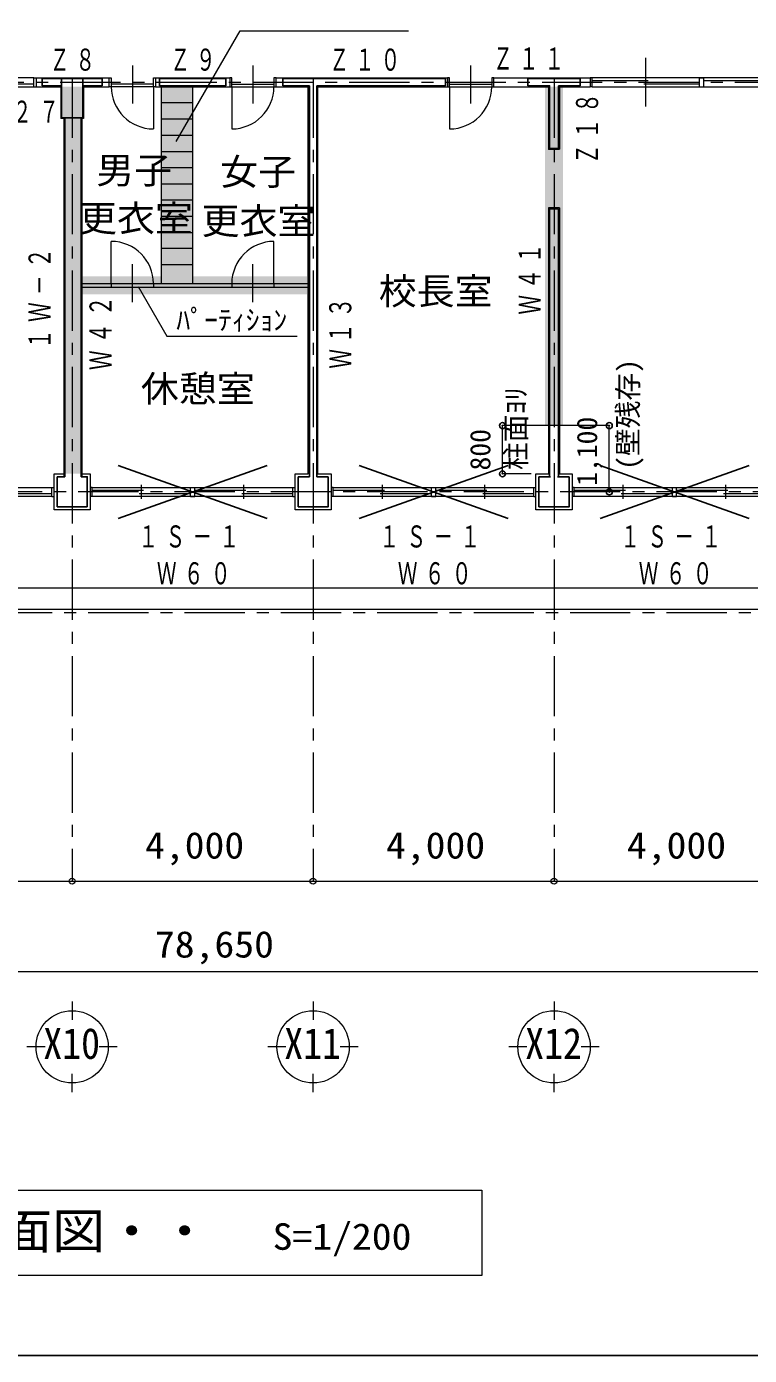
# Model space of a CAD drawing. Units: millimetres at full size, sheet at 1:200; details may follow other scales. Extents: x -55340 to 55340, y -38040 to 38040.
# Drawn here: x -7730 to 4270, y 2000 to 24057 of the extents above; entities that cross this region are included whole.
import ezdxf
from ezdxf.enums import TextEntityAlignment as Align

# ---------------------------------------------------------------- set-up
doc = ezdxf.new("R2010")
doc.units = ezdxf.units.MM
doc.header["$LTSCALE"] = 200
doc.header["$PDMODE"] = 32
doc.header["$PDSIZE"] = 100
doc.linetypes.add('CHAIN1', pattern=[8, 5, -1, 1, -1])
for name, color, linetype, lineweight in [('0-0_補助線', 4, 'Continuous', 9), ('0-1_通り芯', 3, 'Continuous', 18), ('0-2_躯体', 3, 'Continuous', 18), ('0-4_仕上', 4, 'Continuous', 9), ('0-5_建具(ｻｯｼ)', 3, 'Continuous', 18), ('0-6_建具(内部)', 3, 'Continuous', 18), ('0-7_間仕切1', 4, 'Continuous', 9), ('0-9_家具・設備', 4, 'Continuous', 9), ('0-A_寸法', 6, 'Continuous', 9), ('0-B_文字', 2, 'Continuous', 9), ('0-F_予備', 4, 'Continuous', 9), ('2-0_補助線', 2, 'Continuous', 25), ('2-2_躯体', 2, 'Continuous', 25), ('3-A_寸法', 2, 'Continuous', 25), ('3-C_ハッチ', 211, 'Continuous', 25)]:
    doc.layers.add(name, color=color, linetype=linetype, lineweight=lineweight)
doc.layers.add('2-3_外壁', color=2, linetype='Continuous')
doc.layers.add('3-D_予備', color=91, linetype='Continuous')
doc.styles.add('ＭＳ ゴシック', font='')
doc.styles.get('ＭＳ ゴシック').set_extended_font_data('MS Gothic')

msp = doc.modelspace()

# ---------------------------------------------------------------- linework, layer by layer
at = {"layer": '0-0_補助線'}
for p, q in [((-358.6, 23410.8), (-358.6, 22782.2)), ((-708.6, 23058.7), (-708.6, 22358.7))]:
    msp.add_line(p, q, dxfattribs=at)
at = {"layer": '0-0_補助線', "color": 3, "lineweight": 18}
for p, q in [((2551.4, 22728.7), (2551.4, 23535.7)), ((-7573.6, 23208.7), (-7573.6, 23058.7)), ((-7573.6, 23208.7), (-6358.6, 23208.7)), ((-3588.6, 23208.7), (-743.6, 23208.7)), ((26.4, 23208.7), (1626.4, 23208.7)), ((1661.4, 23208.7), (1626.4, 23208.7)), ((1626.4, 23208.7), (1626.4, 23058.7)), ((1661.4, 23058.7), (1661.4, 23208.7)), ((3511.4, 23058.7), (3511.4, 23208.7)), ((-8521.1, 23108), (-7608.6, 23108)), ((-7608.6, 23058.7), (-7573.6, 23058.7)), ((-7573.6, 23058.7), (-7163.6, 23058.7)), ((-6783.6, 23058.7), (-6358.6, 23058.7)), ((-3588.6, 23058.7), (-3053.6, 23058.7)), ((-2893.6, 23058.7), (-743.6, 23058.7)), ((-708.6, 23101.5), (-8.6, 23101.5)), ((26.4, 23058.7), (936.4, 23058.7)), ((936.4, 23058.7), (936.4, 22018.7)), ((1116.4, 23058.7), (1626.4, 23058.7)), ((1116.4, 23058.7), (1116.4, 22020.2)), ((1661.4, 23058.7), (1626.4, 23058.7)), ((1661.4, 23159.4), (2586.4, 23159.4)), ((2516.4, 23108), (3441.4, 23108)), ((3441.4, 23058.7), (3511.4, 23058.7)), ((3511.4, 23159.4), (4436.4, 23159.4)), ((936.4, 21048.7), (936.4, 16633.7)), ((1116.4, 21048.7), (1116.4, 16633.7)), ((-7273.6, 16633.7), (-7096.3, 16633.7)), ((-6826.3, 16633.7), (-6673.6, 16633.7)), ((-6673.6, 16633.7), (-6673.6, 16033.7)), ((-3273.6, 16633.7), (-3053.6, 16633.7)), ((-2893.6, 16633.7), (-2673.6, 16633.7)), ((-2673.6, 16633.7), (-2673.6, 16033.7)), ((726.4, 16633.7), (936.4, 16633.7)), ((1116.4, 16633.7), (1326.4, 16633.7)), ((1326.4, 16633.7), (1326.4, 16033.7)), ((-6638.6, 16408.7), (-6673.6, 16408.7)), ((-6638.6, 16258.7), (-6638.6, 16408.7)), ((-6638.6, 16359.4), (-5788.6, 16359.4)), ((-5823.6, 16215.8), (-5823.6, 16451.5)), ((-5008.6, 16408.7), (-4938.6, 16408.7)), ((-5008.6, 16258.7), (-5008.6, 16408.7)), ((-4938.6, 16359.4), (-4088.6, 16359.4)), ((-4123.6, 16215.8), (-4123.6, 16451.5)), ((-3308.6, 16408.7), (-3273.6, 16408.7)), ((-3308.6, 16258.7), (-3308.6, 16408.7)), ((-2638.6, 16408.7), (-2673.6, 16408.7)), ((-2638.6, 16258.7), (-2638.6, 16408.7)), ((-2638.6, 16359.4), (-1788.6, 16359.4)), ((-1823.6, 16215.8), (-1823.6, 16451.5)), ((-938.6, 16258.7), (-938.6, 16408.7)), ((-938.6, 16359.4), (-88.6, 16359.4)), ((-123.6, 16215.8), (-123.6, 16451.5)), ((1361.4, 16408.7), (1326.4, 16408.7)), ((1361.4, 16258.7), (1361.4, 16408.7)), ((1361.4, 16359.4), (2211.4, 16359.4)), ((2176.4, 16215.8), (2176.4, 16451.5)), ((3061.4, 16258.7), (3061.4, 16408.7)), ((3061.4, 16359.4), (3911.4, 16359.4)), ((3876.4, 16215.8), (3876.4, 16451.5)), ((-8221.1, 16308), (-7308.6, 16308)), ((-7308.6, 16258.7), (-7273.6, 16258.7)), ((-6638.6, 16258.7), (-6673.6, 16258.7)), ((-5858.6, 16308), (-5008.6, 16308)), ((-4158.6, 16308), (-3308.6, 16308)), ((-3308.6, 16258.7), (-3273.6, 16258.7)), ((-2638.6, 16258.7), (-2673.6, 16258.7)), ((-1858.6, 16308), (-1008.6, 16308)), ((-1008.6, 16258.7), (-938.6, 16258.7)), ((-158.6, 16308), (691.4, 16308)), ((691.4, 16258.7), (726.4, 16258.7)), ((1361.4, 16258.7), (1326.4, 16258.7)), ((2141.4, 16308), (2991.4, 16308)), ((2991.4, 16258.7), (3061.4, 16258.7)), ((3841.4, 16308), (4691.4, 16308))]:
    msp.add_line(p, q, dxfattribs=at)
at = {"layer": '0-0_補助線'}
for points in [[(35501.4, 12683.7), (11376.4, 12683.7), (11376.4, 14383.7), (-45023.6, 14383.7), (-45023.6, 26383.7)], [(11726.4, 13033.7), (11726.4, 14733.7), (-44673.6, 14733.7), (-44673.6, 26033.7)]]:
    msp.add_lwpolyline(points, dxfattribs=at)
at = {"layer": '0-0_補助線', "color": 3, "lineweight": 18}
for points in [[(-7608.6, 23058.7), (-7608.6, 23208.7), (-7573.6, 23208.7)], [(-743.6, 23208.7), (-743.6, 23058.7), (26.4, 23058.7), (26.4, 23208.7), (-8.6, 23208.7), (-8.6, 23058.7)], [(-708.6, 23058.7), (-708.6, 23208.7), (-743.6, 23208.7)], [(3441.4, 23058.7), (3441.4, 23208.7), (3511.4, 23208.7)], [(-6673.6, 16033.7), (-7273.6, 16033.7), (-7273.6, 16633.7)], [(-2673.6, 16033.7), (-3273.6, 16033.7), (-3273.6, 16633.7)], [(1326.4, 16033.7), (726.4, 16033.7), (726.4, 16633.7)], [(-7308.6, 16258.7), (-7308.6, 16408.7), (-7273.6, 16408.7)], [(-5008.6, 16258.7), (-4938.6, 16258.7), (-4938.6, 16408.7)], [(-1008.6, 16258.7), (-1008.6, 16408.7), (-938.6, 16408.7)], [(691.4, 16258.7), (691.4, 16408.7), (726.4, 16408.7)], [(2991.4, 16258.7), (2991.4, 16408.7), (3061.4, 16408.7)]]:
    msp.add_lwpolyline(points, dxfattribs=at)
at = {"layer": '0-0_補助線'}
msp.add_arc((-708.6, 23058.7), 700, 270, 0, dxfattribs=at)
at = {"layer": '0-1_通り芯', "color": 4, "linetype": 'CHAIN1', "lineweight": 9}
for p, q in [((-6973.6, 23208.7), (-6973.6, 9872.4)), ((-2973.6, 23208.7), (-2973.6, 9872.4)), ((1026.4, 23208.7), (1026.4, 9872.4)), ((-35973.6, 23133.7), (23326.4, 23133.7)), ((13326.4, 16333.7), (-36273.6, 16333.7)), ((-48307.7, 14333.7), (40371.9, 14333.7))]:
    msp.add_line(p, q, dxfattribs=at)
at = {"layer": '0-1_通り芯'}
for p, q in [((-6973.6, 7872.4), (-6973.6, 7572.4)), ((-2973.6, 7872.4), (-2973.6, 7572.4)), ((1026.4, 7872.4), (1026.4, 7572.4)), ((-7423.6, 7122.4), (-7723.6, 7122.4)), ((-6223.6, 7122.4), (-6523.6, 7122.4)), ((-3423.6, 7122.4), (-3723.6, 7122.4)), ((-2223.6, 7122.4), (-2523.6, 7122.4)), ((576.4, 7122.4), (276.4, 7122.4)), ((1776.4, 7122.4), (1476.4, 7122.4)), ((-6973.6, 6372.4), (-6973.6, 6672.4)), ((-2973.6, 6372.4), (-2973.6, 6672.4)), ((1026.4, 6372.4), (1026.4, 6672.4))]:
    msp.add_line(p, q, dxfattribs=at)
for centre in [(-6973.6, 7122.4), (-2973.6, 7122.4), (1026.4, 7122.4)]:
    msp.add_circle(centre, 600, dxfattribs=at)
at = {"layer": '0-2_躯体'}
for p, q in [((-6358.6, 23058.7), (-6358.6, 23208.7)), ((-5588.6, 23208.7), (-5588.6, 23058.7)), ((-5588.6, 23208.7), (-4358.6, 23208.7)), ((-4358.6, 23208.7), (-4358.6, 23058.7)), ((-3588.6, 23058.7), (-3588.6, 23208.7)), ((-5588.6, 23058.7), (-4358.6, 23058.7)), ((1116.4, 22018.7), (936.4, 22018.7)), ((1116.4, 21048.7), (936.4, 21048.7))]:
    msp.add_line(p, q, dxfattribs=at)
at = {"layer": '0-2_躯体', "color": 2, "lineweight": 25}
for p, q in [((-3033.6, 16583.7), (-3033.6, 23073.7)), ((-2913.6, 16583.7), (-2913.6, 23073.7))]:
    msp.add_line(p, q, dxfattribs=at)
at = {"layer": '0-4_仕上', "color": 3, "lineweight": 18}
for p, q in [((-7163.6, 23058.7), (-7163.6, 22528.7)), ((-6783.6, 23058.7), (-6783.6, 22528.7)), ((-3053.6, 16633.7), (-3053.6, 23058.7)), ((-2893.6, 16633.7), (-2893.6, 23058.7)), ((-7111.3, 22528.7), (-7163.6, 22528.7)), ((-7111.3, 22528.7), (-7111.3, 16583.7)), ((-6811.3, 22528.7), (-6811.3, 16583.7)), ((-6783.6, 22528.7), (-6811.3, 22528.7))]:
    msp.add_line(p, q, dxfattribs=at)
at = {"layer": '0-5_建具(ｻｯｼ)', "color": 4, "lineweight": 9}
for p, q in [((-7608.6, 23208.7), (-14838.5, 23208.7)), ((8476.4, 23208.7), (1661.4, 23208.7)), ((-14838.5, 23058.7), (-7608.6, 23058.7)), ((1661.4, 23058.7), (8476.4, 23058.7)), ((-10888.6, 16408.7), (-7308.6, 16408.7)), ((-6638.6, 16408.7), (-3308.6, 16408.7)), ((-2638.6, 16408.7), (691.4, 16408.7)), ((1361.4, 16408.7), (4691.4, 16408.7)), ((-7308.6, 16258.7), (-10888.6, 16258.7)), ((-3308.6, 16258.7), (-6638.6, 16258.7)), ((691.4, 16258.7), (-2638.6, 16258.7)), ((4691.4, 16258.7), (1361.4, 16258.7))]:
    msp.add_line(p, q, dxfattribs=at)
at = {"layer": '0-6_建具(内部)', "color": 4, "lineweight": 9}
for p, q in [((-5973.6, 23410.8), (-5973.6, 22782.2)), ((-3973.6, 23410.8), (-3973.6, 22782.2)), ((-5623.6, 23058.7), (-5623.6, 22358.7)), ((-4323.6, 23058.7), (-4323.6, 22358.7))]:
    msp.add_line(p, q, dxfattribs=at)
at = {"layer": '0-6_建具(内部)'}
for p, q in [((-6358.6, 23208.7), (-6323.6, 23208.7)), ((-6323.6, 23208.7), (-6323.6, 23058.7)), ((-5623.6, 23208.7), (-5588.6, 23208.7)), ((-5623.6, 23058.7), (-5623.6, 23208.7)), ((-5588.6, 23208.7), (-5588.6, 23058.7)), ((-5588.6, 23058.7), (-6358.6, 23058.7)), ((-5623.6, 23101.5), (-6323.6, 23101.5)), ((-4358.6, 23058.7), (-3588.6, 23058.7)), ((-4323.6, 23101.5), (-3623.6, 23101.5))]:
    msp.add_line(p, q, dxfattribs=at)
for points in [[(-4323.6, 23058.7), (-4323.6, 23208.7), (-4358.6, 23208.7)], [(-3588.6, 23208.7), (-3623.6, 23208.7), (-3623.6, 23058.7)]]:
    msp.add_lwpolyline(points, dxfattribs=at)
at = {"layer": '0-6_建具(内部)', "color": 4, "lineweight": 9}
for centre, start, end in [((-5623.6, 23058.7), 180, 270), ((-4323.6, 23058.7), 270, 0)]:
    msp.add_arc(centre, 700, start, end, dxfattribs=at)
at = {"layer": '0-7_間仕切1'}
for p, q in [((-6323.6, 19790.4), (-6323.6, 20490.4)), ((-3623.6, 19790.4), (-3623.6, 20490.4)), ((-5973.6, 19483.3), (-5973.6, 20111.9)), ((-3973.6, 19483.3), (-3973.6, 20111.9))]:
    msp.add_line(p, q, dxfattribs=at)
at = {"layer": '0-7_間仕切1', "color": 3, "lineweight": 18}
for p, q in [((-6811.3, 19790.4), (-3053.6, 19790.4)), ((-6811.3, 19730.4), (-3053.6, 19730.4)), ((-6323.6, 19790.4), (-6323.6, 19730.4)), ((-5623.6, 19790.4), (-5623.6, 19730.4)), ((-4323.6, 19790.4), (-4323.6, 19730.4)), ((-3623.6, 19790.4), (-3623.6, 19730.4))]:
    msp.add_line(p, q, dxfattribs=at)
at = {"layer": '0-7_間仕切1'}
for centre, start, end in [((-6323.6, 19790.4), 0, 90), ((-3623.6, 19790.4), 90, 180)]:
    msp.add_arc(centre, 700, start, end, dxfattribs=at)
at = {"layer": '0-9_家具・設備', "color": 7, "lineweight": 18}
for p, q in [((-5493.6, 23074.3), (-5493.6, 19790.4)), ((-4973.6, 23074.3), (-4973.6, 19790.4)), ((-5493.6, 22252.9), (-4973.6, 22252.9)), ((-5493.6, 21447.1), (-4973.6, 21447.1)), ((-5493.6, 20641.2), (-4973.6, 20641.2))]:
    msp.add_line(p, q, dxfattribs=at)
at = {"layer": '0-9_家具・設備'}
for p, q in [((-4973.6, 22790.1), (-5493.6, 22790.1)), ((-4973.6, 22521.5), (-5493.6, 22521.5)), ((-5493.6, 21984.3), (-4973.6, 21984.3)), ((-5493.6, 21715.7), (-4973.6, 21715.7)), ((-5493.6, 21178.4), (-4973.6, 21178.4)), ((-5493.6, 20909.8), (-4973.6, 20909.8)), ((-4973.6, 20372.6), (-5493.6, 20372.6)), ((-4973.6, 20104), (-5493.6, 20104))]:
    msp.add_line(p, q, dxfattribs=at)
at = {"layer": '0-A_寸法', "color": 4}
msp.add_line((-43973.6, 8372.4), (34676.4, 8372.4), dxfattribs=at)
msp.add_lwpolyline([(-23973.6, 9872.4), (-19723.6, 9872.4), (-15473.6, 9872.4), (-11223.6, 9872.4), (-6973.6, 9872.4), (-2973.6, 9872.4), (1026.4, 9872.4), (5026.4, 9872.4), (9026.4, 9872.4)], dxfattribs=at)
at = {"layer": '0-A_寸法'}
for p in [(-6973.6, 9872.4), (-2973.6, 9872.4), (1026.4, 9872.4)]:
    msp.add_point(p, dxfattribs=at)
at = {"layer": '0-B_文字', "color": 4}
for points in [[(-5246.5, 22150.2), (-4186, 23987.1), (-1389.1, 23987.1)], [(-5876.8, 19744.3), (-5400.9, 18920), (-3237.1, 18920)]]:
    msp.add_lwpolyline(points, dxfattribs=at)
msp.add_lwpolyline([(-11793, 4742.5), (-171.1, 4742.5), (-171.1, 3324), (-11793, 3324)], close=True, dxfattribs=at)
at = {"layer": '0-F_予備', "color": 2, "lineweight": 25}
msp.add_line((-55300, 2000), (55300, 2000), dxfattribs=at)
at = {"layer": '2-0_補助線'}
for p, q in [((-6798.6, 23193.7), (-6798.6, 22543.7)), ((-6798.6, 22543.7), (-7148.6, 22543.7)), ((-7096.3, 22543.7), (-7096.3, 16583.7)), ((-6826.3, 22543.7), (-6826.3, 16583.7)), ((-3736.7, 15894.3), (-6210.4, 16773.1)), ((-6210.4, 15894.3), (-3736.7, 16773.1)), ((263.3, 15894.3), (-2210.4, 16773.1)), ((-2210.4, 15894.3), (263.3, 16773.1)), ((4263.3, 15894.3), (1789.6, 16773.1)), ((1789.6, 15894.3), (4263.3, 16773.1))]:
    msp.add_line(p, q, dxfattribs=at)
msp.add_lwpolyline([(-6798.6, 23193.7), (-7148.6, 23193.7), (-7148.6, 22543.7)], dxfattribs=at)
at = {"layer": '2-2_躯体'}
for p, q in [((-7473.6, 23073.7), (-7473.6, 23193.7)), ((-7473.6, 23193.7), (-6473.6, 23193.7)), ((-6473.6, 23073.7), (-6473.6, 23193.7)), ((-5523.6, 23193.7), (-5523.6, 23073.7)), ((-5523.6, 23193.7), (-4423.6, 23193.7)), ((-4423.6, 23193.7), (-4423.6, 23073.7)), ((-3473.6, 23073.7), (-3473.6, 23193.7)), ((-3473.6, 23193.7), (-773.6, 23193.7)), ((-773.6, 23073.7), (-773.6, 23193.7)), ((591.4, 23073.7), (591.4, 23193.7)), ((591.4, 23193.7), (1461.4, 23193.7)), ((1461.4, 23073.7), (1461.4, 23193.7)), ((-7473.6, 23073.7), (-7148.6, 23073.7)), ((-6798.6, 23073.7), (-6473.6, 23073.7)), ((-5523.6, 23073.7), (-4423.6, 23073.7)), ((-3473.6, 23073.7), (-3033.6, 23073.7)), ((-2913.6, 23073.7), (-773.6, 23073.7)), ((1101.4, 23073.7), (1461.4, 23073.7)), ((1101.4, 23073.7), (1101.4, 22033.7)), ((951.4, 22033.7), (1101.4, 22033.7)), ((951.4, 21033.7), (1101.4, 21033.7)), ((951.4, 21033.7), (951.4, 16583.7)), ((1101.4, 21033.7), (1101.4, 16583.7)), ((-7223.6, 16583.7), (-7223.6, 16083.7)), ((-7096.3, 16583.7), (-7223.6, 16583.7)), ((-3223.6, 16583.7), (-3223.6, 16083.7)), ((-3033.6, 16583.7), (-3223.6, 16583.7)), ((-2723.6, 16583.7), (-2913.6, 16583.7)), ((-2723.6, 16583.7), (-2913.6, 16583.7)), ((776.4, 16583.7), (776.4, 16083.7)), ((966.4, 16583.7), (776.4, 16583.7)), ((951.4, 16583.7), (776.4, 16583.7)), ((1276.4, 16583.7), (1086.4, 16583.7)), ((1276.4, 16583.7), (1101.4, 16583.7)), ((-7223.6, 16083.7), (-6723.6, 16083.7))]:
    msp.add_line(p, q, dxfattribs=at)
for points in [[(591.4, 23073.7), (951.4, 23073.7), (951.4, 22033.7)], [(-6723.6, 16083.7), (-6723.6, 16583.7), (-6826.3, 16583.7)], [(-3223.6, 16083.7), (-2723.6, 16083.7), (-2723.6, 16583.7)], [(776.4, 16083.7), (1276.4, 16083.7), (1276.4, 16583.7)]]:
    msp.add_lwpolyline(points, dxfattribs=at)
at = {"layer": '3-A_寸法', "color": 4, "lineweight": 9}
for p, q in [((170.4, 16633.7), (170.4, 17433.7)), ((1943.2, 17433.7), (170.4, 17433.7)), ((1943.2, 16333.7), (1943.2, 17433.7)), ((647.7, 16633.7), (170.4, 16633.7))]:
    msp.add_line(p, q, dxfattribs=at)
at = {"layer": '3-A_寸法', "color": 6}
for p in [(170.4, 17433.7), (1943.2, 17433.7), (170.4, 16633.7), (1943.2, 16333.7)]:
    msp.add_point(p, dxfattribs=at)
at = {"layer": '3-C_ハッチ'}
for points in [[(-5493.6, 23058.7), (-4973.6, 23058.7), (-5493.6, 19910.4), (-4973.6, 19910.4)], [(876.4, 23058.7), (1176.4, 23058.7), (876.4, 17433.7), (1176.4, 17433.7)], [(-6826.3, 19610.4), (-6826.3, 19910.4), (-3073.6, 19610.4), (-3073.6, 19910.4)]]:
    msp.add_solid(points, dxfattribs=at)
at = {"layer": '3-D_予備'}
for points in [[(-6783.6, 22528.7), (-6783.6, 23058.7), (-7163.6, 23058.7)], [(-6783.6, 22528.7), (-7163.6, 23058.7), (-7163.6, 22528.7)], [(-7111.3, 16633.7), (-6811.3, 16633.7), (-6811.3, 22528.7)], [(-7111.3, 22528.7), (-7111.3, 16633.7), (-6811.3, 22528.7)]]:
    msp.add_solid(points, dxfattribs=at)

# ---------------------------------------------------------------- texts
at = {"layer": '0-1_通り芯', "color": 2, "style": 'ＭＳ ゴシック', "width": 0.9}
for s, p in [('X10', (-7453.3, 6768.2)), ('X11', (-3453.3, 6768.2)), ('X12', (546.7, 6768.2))]:
    msp.add_text(s, height=513.2, dxfattribs=at).set_placement(p, align=Align.BOTTOM_LEFT)
at = {"layer": '0-A_寸法', "color": 2, "style": 'ＭＳ ゴシック', "width": 1.1}
for s, p in [('4,000', (-5763.6, 10115.1)), ('4,000', (-1763.6, 10115.1)), ('4,000', (2236.4, 10115.1)), ('78,650', (-5598.6, 8472.4))]:
    msp.add_text(s, height=439.9, dxfattribs=at).set_placement(p, align=Align.BOTTOM_LEFT)
at = {"layer": '0-B_文字', "style": 'ＭＳ ゴシック'}
for s, width, p in [('男子', 1.05, (-6572.6, 21318.4)), ('女子', 1.05, (-4515.6, 21296.3)), ('更衣室', 1.05, (-6860.2, 20522.2)), ('更衣室', 1.05, (-4825.3, 20477.9)), ('校長室', 1.05, (-1884, 19313.4)), ('休憩室', 1.05, (-5832.6, 17693.8)), ('S=1/200', 1.1, (-3645.3, 3621.3))]:
    msp.add_text(s, height=439.9, dxfattribs=dict(at, width=width)).set_placement(p, align=Align.BOTTOM_LEFT)
msp.add_text('ﾊﾟｰﾃｨｼｮﾝ', height=337.2, dxfattribs=at).set_placement((-5243, 18917.4), align=Align.BOTTOM_LEFT)
at = {"layer": '0-B_文字', "color": 6, "style": 'ＭＳ ゴシック', "width": 1.1}
msp.add_text('１階平面図・・', height=586.5, dxfattribs=at).set_placement((-10826.3, 3595.9), align=Align.BOTTOM_LEFT)
at = {"layer": '2-0_補助線', "char_height": 366.6, "attachment_point": 7, "style": 'ＭＳ ゴシック'}
for s, insert in [('\\T1.38;\\W0.65;Ｃ２７', (-8416, 22454.1)), ('\\T1.38;\\W0.65;１Ｓ－１', (-5872, 15404)), ('\\T1.38;\\W0.65;１Ｓ－１', (-1872, 15404)), ('\\T1.38;\\W0.65;１Ｓ－１', (2128, 15404)), ('\\T1.38;\\W0.65;Ｗ６０', (-5566.7, 14793.5)), ('\\T1.38;\\W0.65;Ｗ６０', (-1566.7, 14793.5)), ('\\T1.38;\\W0.65;Ｗ６０', (2433.3, 14793.5))]:
    msp.add_mtext(s, dxfattribs=dict(at, insert=insert))
at = {"layer": '2-0_補助線', "char_height": 366.6, "attachment_point": 7, "rotation": 90, "style": 'ＭＳ ゴシック'}
for s, insert in [('\\T1.38;\\W0.65;１Ｗ－２', (-7330.8, 18705.6)), ('\\T1.38;\\W0.65;Ｗ４２', (-6318.8, 18355.7))]:
    msp.add_mtext(s, dxfattribs=dict(at, insert=insert))
at = {"layer": '2-3_外壁', "char_height": 366.6, "attachment_point": 7, "style": 'ＭＳ ゴシック'}
for s, insert in [('\\T1.31;\\W0.65;Ｚ８', (-7343.6, 23318.7)), ('\\T1.31;\\W0.65;Ｚ９', (-5343.6, 23318.7)), ('\\T1.31;\\W0.65;Ｚ１０', (-2703.6, 23318.7)), ('\\T1.31;\\W0.65;Ｚ１１', (16.4, 23344.3))]:
    msp.add_mtext(s, dxfattribs=dict(at, insert=insert))
at = {"layer": '2-3_外壁', "char_height": 366.6, "attachment_point": 7, "rotation": 90, "style": 'ＭＳ ゴシック'}
for s, insert in [('\\T1.31;\\W0.65;Ｚ１８', (1764.1, 21775.3)), ('\\T1.31;\\W0.65;Ｗ４１', (804.2, 19276.3)), ('\\T1.31;\\W0.65;Ｗ１３', (-2332.7, 18378.8))]:
    msp.add_mtext(s, dxfattribs=dict(at, insert=insert))
at = {"layer": '3-A_寸法', "style": 'ＭＳ ゴシック'}
for s, p in [('(壁残存)', (2523, 16699.5)), ('柱面ﾖﾘ', (661.6, 16696.9)), ('1,100', (1843.2, 16433.7)), ('800', (70.4, 16688.7))]:
    msp.add_text(s, height=337.2, rotation=90, dxfattribs=at).set_placement(p, align=Align.BOTTOM_LEFT)

doc.saveas('drawing.dxf')
